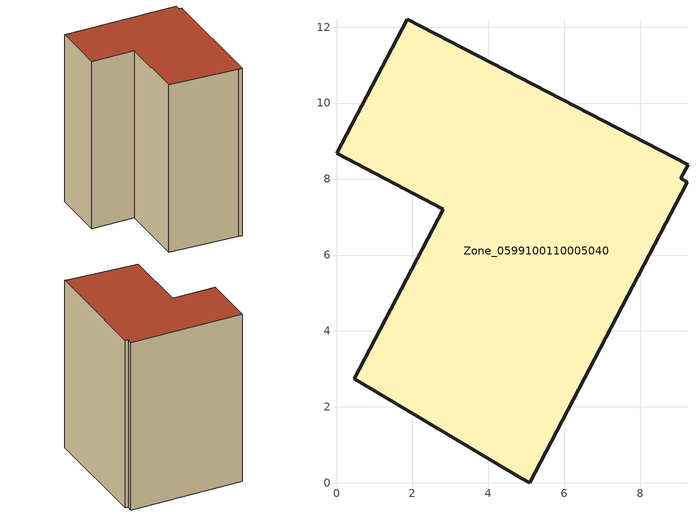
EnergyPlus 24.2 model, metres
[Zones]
Zone_0599100110005040
 floor ground (C_G): 1.86,12.21 9.25,8.38 9.06,8.02 9.24,7.91 5.09,0 4.86,0.12 0.46,2.74 2.82,7.21 0,8.68 z0
 wall outside (C_F): 2.82,7.21 0.46,2.74 4.86,0.12 5.09,0 9.24,7.91 9.06,8.02 9.25,8.38 1.86,12.21 0,8.68 2.82,7.21 z0:12.84
 roof outside (C_R): 9.25,8.38 1.86,12.21 0,8.68 2.82,7.21 0.46,2.74 4.86,0.12 5.09,0 9.24,7.91 9.06,8.02 z12.84
[BUILDING]
Pand.0599100110005040: North Axis=0; Terrain=City; Loads Convergence Tolerance Value=0.04; Temperature Convergence Tolerance Value=0.4; Solar Distribution=FullExterior; Maximum Number of Warmup Days=25; Minimum Number of Warmup Days=1
[Site:Location]
Rotterdam.The.Hague.AP_ZH_NLD Design_Conditions: Latitude=51.96; Longitude=4.45; Time Zone=1; Elevation=-4.5
[SITE:GROUNDTEMPERATURE:BUILDINGSURFACE]
18, 18, 18, 18, 18, 18, 18, 18, 18, 18, 18, 18
[MATERIAL] Thermal Absorptance=0.9; Solar Absorptance=0.7; Visible Absorptance=0.7
Name | Roughness | Thickness | Conductivity | Density | Specific Heat
G.TC.2015-2018 | MediumSmooth | 0.15 | 0.0428571 | 540 | 1210
F.TC.2015-2018 | Rough | 0.3 | 0.0666667 | 1920 | 840
R.TC.2015-2018 | MediumRough | 0.2 | 0.0333333 | 1500 | 1000
[CONSTRUCTION]
C_G: G.TC.2015-2018
C_F: F.TC.2015-2018
C_R: R.TC.2015-2018
[ZONE]
Zone_0599100110005040: Type=1; Multiplier=1; Ceiling Height=Autocalculate; Volume=Autocalculate; Floor Area=autocalculate; Part of Total Floor Area=Yes
[ZONEINFILTRATION:DESIGNFLOWRATE]
Infil_Zone_0599100110005040: Zone or ZoneList or Space or SpaceList=Zone_0599100110005040; Schedule=AlwaysOn; Design Flow Rate Calculation Method=Flow/Area; Flow Rate per Floor Area=0.0015; Constant Term Coefficient=1; Temperature Term Coefficient=0; Velocity Term Coefficient=0; Velocity Squared Term Coefficient=0
[HVACTEMPLATE:ZONE:IDEALLOADSAIRSYSTEM]
Zone_0599100110005040: Maximum Heating Supply Air Temperature=50; Minimum Cooling Supply Air Temperature=13; Maximum Heating Supply Air Humidity Ratio=0.0156; Minimum Cooling Supply Air Humidity Ratio=0.0077; Heating Limit=NoLimit; Cooling Limit=NoLimit; Dehumidification Control Type=ConstantSensibleHeatRatio; Cooling Sensible Heat Ratio=0.7; Dehumidification Setpoint=60; Humidification Control Type=None; Humidification Setpoint=30; Outdoor Air Method=None; Outdoor Air Flow Rate per Person=0.00944; Outdoor Air Flow Rate per Zone Floor Area=0; Outdoor Air Flow Rate per Zone=0; Demand Controlled Ventilation Type=None; Outdoor Air Economizer Type=NoEconomizer; Heat Recovery Type=None; Sensible Heat Recovery Effectiveness=0.7; Latent Heat Recovery Effectiveness=0.65
[ZONECONTROL:THERMOSTAT]
ThermostatControl_Zone_0599100110005040: Zone or ZoneList=Zone_0599100110005040; Control Type Schedule=DualSetpointControlType; Control 1=Thermostat_Zone_0599100110005040; Temperature Difference Between Cutout And Setpoint=0
[THERMOSTATSETPOINT:DUALSETPOINT]
Thermostat_Zone_0599100110005040: Heating Setpoint Temperature Schedule=HeatingSetpoint_Zone_0599100110005040; Cooling Setpoint Temperature Schedule=CoolingSetpoint_Zone_0599100110005040
[SCHEDULE:COMPACT]
HeatingSetpoint_Zone_0599100110005040: Through: 12/31, For: AllDays, Until: 24:00, 21
CoolingSetpoint_Zone_0599100110005040: Through: 12/31, For: AllDays, Until: 24:00, 24
DualSetpointControlType: Through: 12/31, For: AllDays, Until: 24:00, 4
AlwaysOn: Through: 12/31, For: AllDays, Until: 24:00, 1
